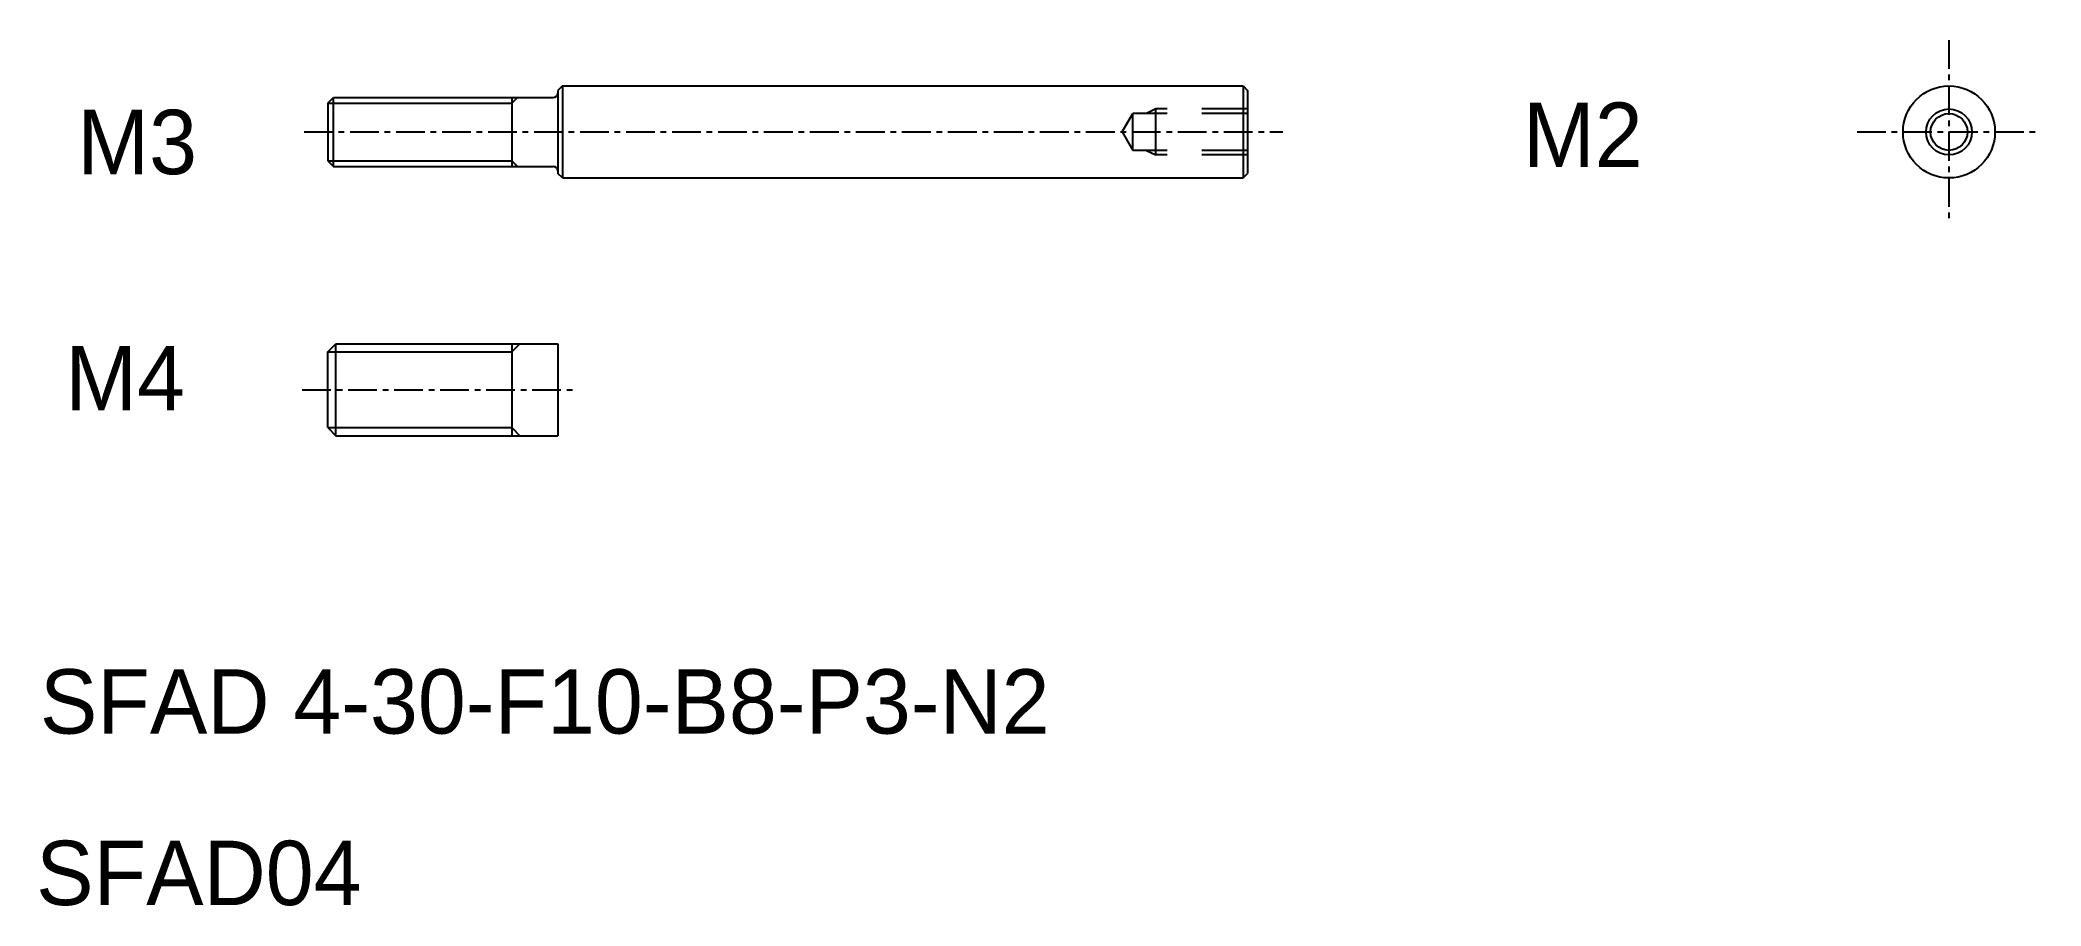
# Model space of a CAD drawing. Extents: x 124.3 to 211.3, y 89.2 to 126.9.
import ezdxf
from ezdxf.enums import TextEntityAlignment as Align

# ---------------------------------------------------------------- set-up
doc = ezdxf.new("R2010")
doc.units = 0
doc.linetypes.add('CENTER', pattern=[2, 1.25, -0.25, 0.25, -0.25])
doc.linetypes.add('DASHED', pattern=[3.5, 2, -1.5])
doc.layers.get('0').update_dxf_attribs({"linetype": 'CONTINUOUS'})
doc.layers.add('CENTER', color=1, linetype='CENTER')

msp = doc.modelspace()

# ---------------------------------------------------------------- linework, layer by layer
at = {"color": 7, "linetype": 'CONTINUOUS'}
for p, q in [((147.015, 124.901), (146.815, 124.701)), ((146.815, 124.701), (146.815, 121.101)), ((147.015, 124.901), (176.615, 124.901)), ((147.015, 124.901), (147.015, 120.901)), ((176.615, 124.901), (176.615, 120.901)), ((176.615, 124.901), (176.815, 124.701)), ((176.815, 124.701), (176.815, 121.101)), ((136.816, 124.151), (137.066, 124.401)), ((136.816, 124.151), (136.816, 121.651)), ((137.066, 124.401), (146.615, 124.401)), ((137.066, 121.401), (137.066, 124.401)), ((144.815, 124.401), (144.815, 121.401)), ((136.816, 121.651), (137.066, 121.401)), ((137.066, 121.401), (146.615, 121.401)), ((147.015, 120.901), (146.815, 121.101)), ((176.615, 120.901), (176.815, 121.101)), ((147.015, 120.901), (176.615, 120.901)), ((136.815, 113.339), (137.165, 113.689)), ((136.815, 110.039), (136.815, 113.339)), ((137.165, 113.689), (146.815, 113.689)), ((137.165, 109.689), (137.165, 113.689)), ((144.815, 113.689), (144.815, 109.689)), ((146.815, 113.689), (146.815, 109.689)), ((136.815, 110.039), (137.165, 109.689)), ((137.165, 109.689), (146.815, 109.689))]:
    msp.add_line(p, q, dxfattribs=at)
at = {"color": 3, "linetype": 'CONTINUOUS'}
for p, q in [((136.816, 124.151), (144.816, 124.151)), ((144.815, 124.151), (145.066, 124.401)), ((136.816, 121.651), (144.816, 121.651)), ((144.815, 121.652), (145.066, 121.401)), ((136.815, 113.339), (144.815, 113.339)), ((144.815, 113.339), (145.165, 113.689)), ((136.815, 110.039), (144.815, 110.039)), ((144.815, 110.039), (145.165, 109.689))]:
    msp.add_line(p, q, dxfattribs=at)
for p, q in [((146.815, 123.651), (146.815, 123.651)), ((176.815, 123.651), (176.815, 123.651)), ((176.815, 122.901), (176.815, 122.901))]:
    msp.add_line(p, q)
at = {"color": 3, "linetype": 'DASHED'}
for p, q in [((171.353, 122.901), (171.815, 123.701)), ((176.815, 123.701), (171.815, 123.701)), ((171.815, 122.101), (171.815, 123.701)), ((172.815, 123.901), (172.415, 123.701)), ((176.815, 123.901), (172.815, 123.901)), ((172.815, 121.901), (172.815, 123.901)), ((171.353, 122.901), (171.815, 122.101)), ((176.815, 122.101), (171.815, 122.101)), ((172.415, 122.101), (172.815, 121.901)), ((176.815, 121.901), (172.815, 121.901))]:
    msp.add_line(p, q, dxfattribs=at)
at = {"color": 7, "linetype": 'CONTINUOUS'}
for radius in [2, 0.8]:
    msp.add_circle((207.314, 122.901), radius, dxfattribs=at)
at = {"color": 3, "linetype": 'CONTINUOUS'}
msp.add_circle((207.314, 122.901), 1, dxfattribs=at)
at = {"color": 7, "linetype": 'CONTINUOUS'}
for centre, start, end in [((146.615, 124.601), 270, 0), ((146.615, 121.201), 0, 90)]:
    msp.add_arc(centre, 0.2, start, end, dxfattribs=at)
at = {"layer": 'CENTER', "color": 1, "linetype": 'CENTER'}
for p, q in [((207.314, 126.901), (207.314, 118.901)), ((135.782, 122.901), (178.346, 122.901)), ((203.314, 122.901), (211.314, 122.901)), ((135.702, 111.689), (147.683, 111.689))]:
    msp.add_line(p, q, dxfattribs=at)

# ---------------------------------------------------------------- texts
at = {"color": 7, "linetype": 'CONTINUOUS'}
for s, p in [('M3', (125.925, 121.065)), ('M2', (188.793, 121.381)), ('SFAD 4-30-F10-B8-P3-N2', (124.293, 96.73)), ('SFAD04', (124.129, 89.272))]:
    msp.add_text(s, height=2.8, dxfattribs=at).set_placement(p)
msp.add_text('M4', height=2.8, dxfattribs=at).set_placement((130.602, 112.191), align=Align.MIDDLE_RIGHT)

doc.saveas('drawing.dxf')
